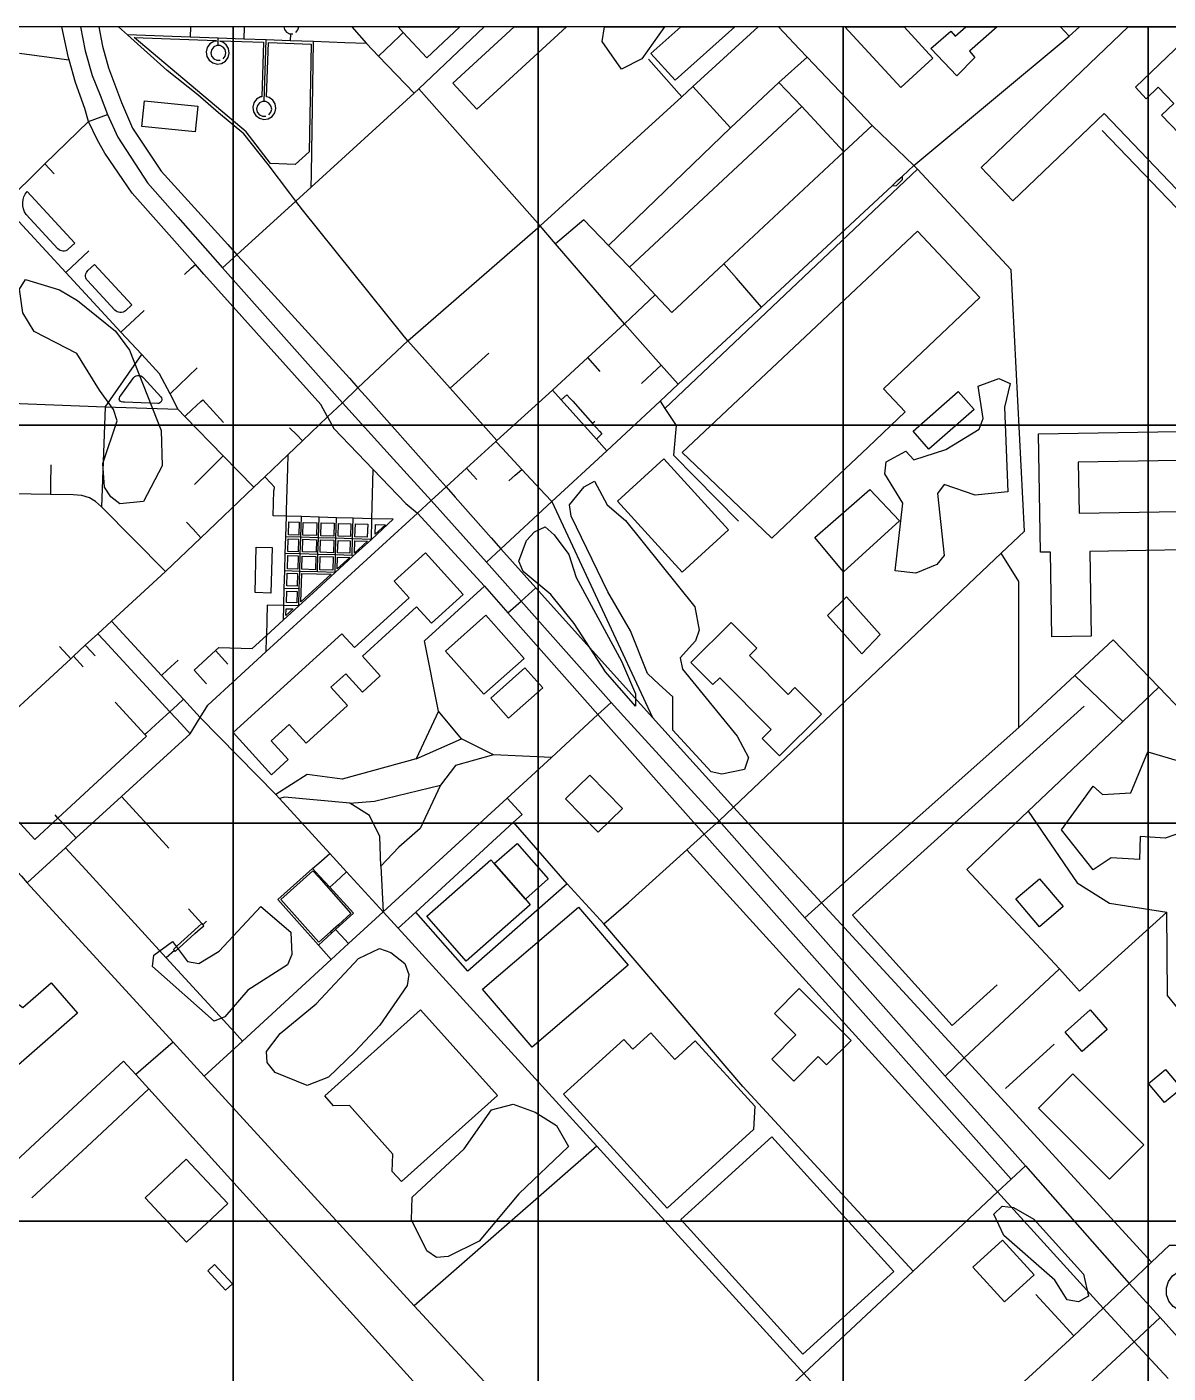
# Model space of a CAD drawing. Header units: metres. Extents: x -907 to 907, y -946 to 946.
# Drawn here: x -605.3 to -266.1, y 546.3 to 946.2 of the extents above; entities that cross this region are included whole.
import ezdxf

# ---------------------------------------------------------------- set-up
doc = ezdxf.new("R2010")
doc.units = ezdxf.units.M
for name, color, linetype in [('GREEN_ATLAS_BUILDING_OSM_HEIGHT', 8, 'Continuous'), ('GREEN_ATLAS_BUILDING_OSM_LEVELS', 9, 'Continuous'), ('GREEN_ATLAS_TERRAIN_COP90', 3, 'Continuous'), ('OSM_BUILDING', 8, 'Continuous'), ('OSM_GREEN_EXISTING', 94, 'Continuous'), ('OSM_ROAD_LOCAL', 9, 'Continuous'), ('SITE_BORDER', 3, 'Continuous')]:
    doc.layers.add(name, color=color, linetype=linetype)

msp = doc.modelspace()

# ---------------------------------------------------------------- linework, layer by layer
at = {"layer": 'GREEN_ATLAS_BUILDING_OSM_HEIGHT', "elevation": 15.528}
msp.add_lwpolyline([(-544.116, 572.794), (-546.18, 570.88), (-551.519, 576.624), (-549.456, 578.539)], close=True, dxfattribs=at)
at = {"layer": 'GREEN_ATLAS_BUILDING_OSM_LEVELS'}
for points, elevation in [([(-486.345, 937.065), (-493.372, 944.546), (-494.94, 946.216), (-476.598, 946.216)], 8.981), ([(-478.636, 929.507), (-460.44, 946.216), (-444.841, 946.216), (-471.495, 921.737)], 8.98), ([(-412.605, 930.408), (-419.776, 938.345), (-410.87, 946.216), (-394.827, 946.216)], 10.419), ([(-335.963, 936.976), (-345.511, 928.182), (-362.139, 946.216), (-344.488, 946.216)], 11.582), ([(-325.047, 939.036), (-323.521, 937.121), (-328.804, 931.688), (-336.607, 939.837), (-330.63, 944.98), (-329.342, 943.488), (-326.161, 946.216), (-316.822, 946.216)], 11.188), ([(-275.772, 928.304), (-272.527, 924.898), (-268.957, 928.315), (-264.337, 923.484), (-267.963, 920.022), (-254.87, 906.308), (-263.567, 898.003), (-285.013, 920.456), (-312.186, 894.519), (-321.658, 904.437), (-277.897, 946.216), (-257.006, 946.216)], 10.413), ([(-570.307, 924.263), (-554.476, 922.705), (-555.233, 915.035), (-571.064, 916.582)], 8.53), ([(-340.584, 885.491), (-321.983, 865.865), (-329.68, 858.574), (-350.688, 838.659), (-344.223, 831.835), (-355.233, 821.404), (-373.996, 803.627), (-383.838, 794.298), (-395.711, 805.664), (-402.432, 812.098), (-410.504, 819.812)], 10.132), ([(-304.589, 825.289), (-239.552, 826.38), (-239.408, 817.798), (-292.766, 816.907), (-292.516, 801.768), (-244.967, 802.558), (-244.779, 791.103), (-289.352, 790.357), (-288.927, 765.188), (-300.588, 764.988), (-301.007, 790.168), (-304.001, 790.112)], 11.165), ([(-491.603, 776.565), (-496.111, 781.53), (-486.801, 789.968), (-475.584, 777.6), (-485.032, 769.028), (-489.433, 773.882), (-505.552, 759.266), (-500.206, 753.377), (-505.496, 748.579), (-510.472, 754.056), (-514.893, 750.048), (-509.922, 744.56), (-522.208, 733.417), (-527.26, 738.994), (-532.662, 734.096), (-527.604, 728.519), (-532.543, 724.044), (-543.948, 736.612), (-511.61, 765.945), (-507.859, 761.815)], 11.393), ([(-537.064, 791.66), (-532.387, 791.526), (-532.781, 778.012), (-537.451, 778.157)], 9.386), ([(-468.882, 771.433), (-457.484, 758.609), (-469.463, 747.967), (-480.861, 760.791)], 12.111), ([(-388.289, 761.603), (-390.484, 759.422), (-379.023, 747.911), (-377.016, 749.915), (-369.12, 741.989), (-381.549, 729.621), (-386.695, 734.787), (-384.013, 737.458), (-399.318, 752.82), (-401.332, 750.817), (-407.897, 757.407), (-395.955, 769.296)], 12.262), ([(-282.969, 699.32), (-288.308, 695.758), (-297.712, 707.703), (-288.308, 720.66), (-285.507, 718.122), (-277.123, 718.634), (-272.039, 730.835), (-263.392, 728.286), (-259.072, 734.13), (-248.143, 723.465), (-250.688, 717.209), (-252.826, 711.966), (-253.739, 709.74), (-266.956, 705.164), (-274.328, 705.665), (-274.578, 698.808)], 11.961), ([(-611.073, 657.152), (-608.547, 656.473), (-606.483, 654.87), (-598.043, 662.195), (-590.209, 653.178), (-616.706, 630.157), (-624.546, 639.174), (-616.593, 646.087), (-617.894, 648.358), (-618.219, 650.952), (-617.531, 653.468), (-615.931, 655.538), (-613.661, 656.83)], 13.057), ([(-367.594, 637.805), (-370.064, 640.276), (-377.31, 633.007), (-383.881, 639.564), (-376.716, 646.744), (-383.087, 653.1), (-375.703, 660.492), (-360.297, 645.119)], 12.165), ([(-496.661, 606.19), (-496.442, 611.278), (-509.366, 625.76), (-514.118, 625.627), (-516.744, 628.621), (-488.258, 654.18), (-465.412, 628.721), (-493.904, 603.162)], 13.934), ([(-262.067, 630.792), (-267.081, 626.617), (-271.827, 632.306), (-266.812, 636.491)], 11.321), ([(-273.259, 614.105), (-283.462, 603.897), (-304.545, 624.97), (-294.335, 635.178)], 11.282)]:
    msp.add_lwpolyline(points, close=True, dxfattribs=dict(at, elevation=elevation))
at = {"layer": 'GREEN_ATLAS_TERRAIN_COP90'}
for points in [[(-634.613, 827.939, 10), (-543.954, 827.939, 7), (-543.954, 946.216, 9), (-634.613, 946.216, 8)], [(-543.954, 827.939, 7), (-453.295, 827.939, 9), (-453.295, 946.216, 9), (-543.954, 946.216, 9)], [(-453.295, 827.939, 9), (-362.636, 827.939, 10), (-362.636, 946.216, 12), (-453.295, 946.216, 9)], [(-362.636, 827.939, 10), (-271.977, 827.939, 11), (-271.977, 946.216, 10), (-362.636, 946.216, 12)], [(-271.977, 827.939, 11), (-181.318, 827.939, 9), (-181.318, 946.216, 12), (-271.977, 946.216, 10)], [(-634.613, 709.662, 10), (-543.954, 709.662, 13), (-543.954, 827.939, 7), (-634.613, 827.939, 10)], [(-543.954, 709.662, 13), (-453.295, 709.662, 15), (-453.295, 827.939, 9), (-543.954, 827.939, 7)], [(-453.295, 709.662, 15), (-362.636, 709.662, 13), (-362.636, 827.939, 10), (-453.295, 827.939, 9)], [(-362.636, 709.662, 13), (-271.977, 709.662, 12), (-271.977, 827.939, 11), (-362.636, 827.939, 10)], [(-271.977, 709.662, 12), (-181.318, 709.662, 11), (-181.318, 827.939, 9), (-271.977, 827.939, 11)], [(-634.613, 591.385, 15), (-543.954, 591.385, 15), (-543.954, 709.662, 13), (-634.613, 709.662, 10)], [(-543.954, 591.385, 15), (-453.295, 591.385, 13), (-453.295, 709.662, 15), (-543.954, 709.662, 13)], [(-453.295, 591.385, 13), (-362.636, 591.385, 11), (-362.636, 709.662, 13), (-453.295, 709.662, 15)], [(-362.636, 591.385, 11), (-271.977, 591.385, 11), (-271.977, 709.662, 12), (-362.636, 709.662, 13)], [(-271.977, 591.385, 11), (-181.318, 591.385, 11), (-181.318, 709.662, 11), (-271.977, 709.662, 12)], [(-634.613, 473.108, 13), (-543.954, 473.108, 19), (-543.954, 591.385, 15), (-634.613, 591.385, 15)], [(-543.954, 473.108, 19), (-453.295, 473.108, 16), (-453.295, 591.385, 13), (-543.954, 591.385, 15)], [(-453.295, 473.108, 16), (-362.636, 473.108, 13), (-362.636, 591.385, 11), (-453.295, 591.385, 13)], [(-362.636, 473.108, 13), (-271.977, 473.108, 11), (-271.977, 591.385, 11), (-362.636, 591.385, 11)], [(-271.977, 473.108, 11), (-181.318, 473.108, 14), (-181.318, 591.385, 11), (-271.977, 591.385, 11)]]:
    msp.add_3dface(points, dxfattribs=at)
at = {"layer": 'OSM_BUILDING'}
for points, elevation in [([(-341.834, 826.091), (-328.448, 837.868), (-323.74, 832.514), (-337.126, 820.736)], 10.341), ([(-415.906, 817.887), (-396.674, 796.769), (-410.46, 784.212), (-429.698, 805.33)], 10.505), ([(-371.033, 794.565), (-354.752, 808.736), (-345.867, 799.485), (-362.517, 784.335)], 10.814), ([(-367.338, 771.377), (-361.617, 776.854), (-351.638, 765.655), (-357.115, 759.934)], 11.509), ([(-437.958, 723.944), (-428.229, 714.048), (-435.419, 706.99), (-445.142, 716.875)], 14.366), ([(-466.362, 697.662), (-459.566, 703.628), (-450.3, 693.075), (-457.096, 687.108)], 14.674), ([(-467.363, 698.797), (-466.362, 697.662), (-457.096, 687.108), (-455.621, 685.428), (-474.678, 668.685), (-486.426, 682.055)], 14.342), ([(-518.532, 693.554), (-508.928, 682.789), (-512.63, 679.483), (-515.043, 677.335), (-518.507, 674.251), (-529.805, 686.93), (-520.232, 695.457)], 13.734), ([(-304.308, 693.142), (-297.261, 684.838), (-304.276, 678.893), (-311.317, 687.197)], 12.085), ([(-296.692, 647.579), (-289.252, 654.158), (-284.131, 648.369), (-291.572, 641.79)], 11.576), ([(-557.89, 609.786), (-545.579, 596.672), (-557.815, 585.184), (-570.126, 598.309)], 14.873), ([(-315.256, 585.73), (-305.89, 575.41), (-314.712, 567.395), (-324.078, 577.726)], 11.119)]:
    msp.add_lwpolyline(points, close=True, dxfattribs=dict(at, elevation=elevation))
at = {"layer": 'OSM_GREEN_EXISTING'}
for points in [[(-422.502, 936.687), (-428.542, 933.67), (-434.244, 941.885), (-433.593, 946.216), (-415.695, 946.216)], [(-520.776, 941.117), (-521.333, 909.146), (-525.472, 905.295), (-532.893, 905.629), (-540.065, 915.013), (-573.352, 943.054), (-548.962, 942.153), (-548.949, 941.963), (-549.687, 941.852), (-550.838, 941.162), (-551.638, 940.082), (-551.969, 938.791), (-551.769, 937.455), (-551.081, 936.308), (-550.006, 935.507), (-548.706, 935.184), (-547.38, 935.373), (-546.223, 936.063), (-545.423, 937.143), (-545.098, 938.446), (-545.292, 939.77), (-545.98, 940.917), (-547.061, 941.718), (-547.799, 941.908), (-547.811, 942.108), (-534.894, 941.64), (-535.426, 925.488), (-535.851, 925.421), (-537.001, 924.731), (-537.801, 923.651), (-538.133, 922.36), (-537.933, 921.024), (-537.245, 919.877), (-536.17, 919.076), (-534.869, 918.753), (-533.544, 918.942), (-532.393, 919.633), (-531.593, 920.712), (-531.262, 922.015), (-531.455, 923.34), (-532.149, 924.486), (-533.225, 925.288), (-534.006, 925.488), (-533.481, 941.585)], [(-591.059, 881.984), (-592.991, 880.192), (-593.304, 879.936), (-593.679, 879.725), (-594.123, 879.613), (-594.604, 879.602), (-595.01, 879.68), (-595.348, 879.814), (-595.711, 880.003), (-596.023, 880.281), (-605.502, 890.511), (-605.977, 891.313), (-606.258, 892.181), (-606.421, 893.094), (-606.44, 894.04), (-606.352, 894.92), (-606.127, 895.755), (-605.758, 896.545), (-605.22, 897.28)], [(-587.726, 872.845), (-587.576, 873.235), (-587.364, 873.591), (-587.114, 873.858), (-585.175, 875.65), (-574.04, 863.695), (-575.978, 861.902), (-576.266, 861.691), (-576.654, 861.513), (-577.116, 861.412), (-577.604, 861.412), (-578.035, 861.457), (-578.417, 861.602), (-578.761, 861.791), (-579.092, 862.08), (-587.283, 870.852), (-587.545, 871.186), (-587.758, 871.62), (-587.839, 872.043), (-587.808, 872.433)], [(-578.967, 855.869), (-574.778, 850.169), (-565.387, 826.358), (-565.049, 815.794), (-570.583, 805.23), (-577.629, 804.562), (-580.311, 806.577), (-582.156, 809.426), (-582.662, 816.473), (-578.467, 829.208), (-579.473, 832.57), (-583.662, 838.269), (-590.459, 849.167), (-603.12, 855.702), (-606.471, 861.234), (-607.478, 868.281), (-605.633, 871.131), (-595.573, 868.114), (-590.209, 864.93)], [(-571.908, 842.644), (-571.408, 842.51), (-570.933, 842.243), (-570.595, 841.92), (-565.443, 836.343), (-565.281, 836.021), (-565.193, 835.642), (-565.193, 835.286), (-565.312, 834.952), (-565.468, 834.707), (-565.706, 834.484), (-566.006, 834.362), (-566.368, 834.317), (-576.285, 834.696), (-576.697, 834.729), (-577.179, 834.829), (-577.566, 835.041), (-577.76, 835.286), (-577.829, 835.62), (-577.766, 835.965), (-577.591, 836.343), (-577.379, 836.677), (-573.784, 841.676), (-573.502, 842.009), (-573.14, 842.332), (-572.765, 842.533), (-572.358, 842.633)], [(-314.674, 833.238), (-313.668, 808.09), (-323.396, 807.077), (-332.618, 810.261), (-334.632, 807.578), (-332.618, 789.144), (-334.8, 786.461), (-341.003, 783.945), (-347.205, 784.613), (-344.86, 804.729), (-350.225, 813.456), (-349.887, 816.974), (-344.023, 820.157), (-341.672, 817.642), (-332.112, 820.658), (-322.221, 826.692), (-321.045, 829.887), (-322.552, 839.438), (-316.35, 841.787), (-312.999, 840.273)], [(-432.737, 804.228), (-427.366, 799.53), (-406.74, 773.882), (-405.402, 767.002), (-406.571, 763.819), (-411.104, 758.787), (-410.429, 755.436), (-394.166, 735.488), (-390.809, 729.109), (-391.984, 725.592), (-398.693, 724.245), (-401.876, 724.924), (-413.28, 737.325), (-413.28, 747.221), (-417.3, 750.883), (-420.826, 754.1), (-425.86, 766.835), (-432.568, 778.413), (-443.466, 800.877), (-443.973, 804.228), (-439.608, 809.593), (-436.595, 811.274)], [(-524.359, 799.051), (-524.471, 795.233), (-527.548, 795.322), (-527.441, 799.14)], [(-519.151, 795.077), (-523.234, 795.2), (-523.121, 799.018), (-519.038, 798.895)], [(-517.825, 798.862), (-513.893, 798.751), (-513.999, 794.932), (-517.938, 795.044)], [(-512.636, 798.706), (-508.991, 798.606), (-509.103, 794.788), (-512.748, 794.888)], [(-507.634, 798.561), (-503.964, 798.461), (-504.07, 794.643), (-507.746, 794.743)], [(-498.674, 798.305), (-501.725, 795.522), (-501.644, 798.395)], [(-444.141, 789.478), (-441.959, 782.598), (-428.542, 757.785), (-424.353, 748.056), (-424.353, 744.371), (-433.237, 754.601), (-442.628, 769.017), (-449.506, 777.567), (-457.721, 784.446), (-459.066, 787.463), (-456.715, 793.663), (-454.37, 796.179), (-451.182, 797.693), (-448.499, 795.344)], [(-524.503, 794.02), (-524.609, 790.302), (-527.691, 790.391), (-527.585, 794.109)], [(-519.182, 793.864), (-519.295, 790.146), (-523.377, 790.268), (-523.271, 793.986)], [(-514.036, 793.719), (-514.143, 790.001), (-518.082, 790.112), (-517.969, 793.83)], [(-509.134, 793.574), (-509.241, 789.856), (-512.892, 789.957), (-512.786, 793.675)], [(-507.784, 793.53), (-504.108, 793.43), (-504.033, 793.419), (-507.89, 789.901)], [(-527.729, 789.155), (-524.647, 789.066), (-524.765, 785.103), (-527.841, 785.192)], [(-519.332, 788.91), (-519.445, 784.958), (-523.527, 785.07), (-523.415, 789.021)], [(-514.293, 784.802), (-518.232, 784.914), (-518.113, 788.877), (-514.18, 788.754)], [(-513.03, 785.214), (-512.93, 788.721), (-509.297, 788.621)], [(-524.909, 780.027), (-527.992, 780.116), (-527.879, 783.956), (-524.797, 783.867)], [(-514.83, 783.578), (-523.809, 775.385), (-523.565, 783.823)], [(-524.953, 778.491), (-525.053, 775.062), (-528.135, 775.162), (-528.035, 778.58)], [(-528.248, 771.333), (-528.185, 773.359), (-526.091, 773.303)], [(-451.951, 749.848), (-462.079, 740.853), (-467.35, 746.776), (-457.221, 755.77)], [(-526.816, 677.301), (-526.478, 670.589), (-527.823, 667.572), (-539.558, 660.036), (-546.436, 652.154), (-549.625, 650.807), (-567.9, 667.071), (-567.569, 670.422), (-562.029, 674.451), (-557.503, 668.585), (-554.151, 667.906), (-548.112, 671.602), (-535.701, 684.849)], [(-469.82, 660.347), (-441.34, 684.737), (-426.56, 667.483), (-455.039, 643.093)], [(-492.941, 667.906), (-491.765, 664.722), (-492.266, 661.371), (-500.319, 649.638), (-507.696, 641.757), (-515.581, 634.209), (-521.952, 631.694), (-531.512, 635.545), (-533.856, 638.573), (-534.025, 641.757), (-529.999, 647.122), (-519.27, 656.006), (-506.69, 669.42), (-500.487, 672.437), (-497.13, 671.268)], [(-445.754, 629.111), (-427.854, 645.408), (-425.184, 642.469), (-419.845, 647.334), (-412.648, 639.43), (-406.609, 644.929), (-388.927, 625.526), (-389.302, 618.669), (-414.955, 595.303)], [(-459.066, 599.5), (-470.801, 585.418), (-480.024, 580.887), (-483.55, 580.553), (-486.401, 582.568), (-490.928, 591.786), (-490.759, 598.498), (-475.328, 612.914), (-467.112, 624.48), (-460.741, 626.161), (-454.201, 623.812), (-447.83, 619.794), (-444.304, 613.582)], [(-347.549, 576.435), (-374.622, 551.878), (-410.929, 591.875), (-383.856, 616.443)], [(-292.703, 567.473), (-296.061, 567.974), (-299.75, 573.841), (-314.843, 587.088), (-317.857, 593.466), (-315.343, 595.815), (-311.992, 595.47), (-305.952, 591.953), (-291.197, 575.689), (-289.684, 569.154)], [(-265.943, 573.507), (-264.749, 575.143), (-263.099, 576.323), (-261.154, 576.913), (-259.06, 576.835), (-257.103, 576.067), (-255.508, 574.698), (-254.452, 572.883), (-254.058, 570.824), (-254.364, 568.742), (-255.339, 566.883), (-256.871, 565.447), (-258.791, 564.601), (-260.885, 564.434), (-262.848, 564.935), (-264.555, 566.037), (-265.818, 567.629), (-266.506, 569.533), (-266.55, 571.57)]]:
    msp.add_lwpolyline(points, close=True, dxfattribs=at)
for points in [[(-291.034, 744.36), (-359.829, 682.311), (-330.255, 649.538), (-316.812, 661.661)], [(-299.919, 643.939), (-314.337, 630.859)]]:
    msp.add_lwpolyline(points, dxfattribs=at)
at = {"layer": 'OSM_ROAD_LOCAL'}
for points in [[(-515.906, 830.399), (-517.925, 834.061), (-552.682, 872.767), (-555.189, 875.617), (-573.953, 896.868), (-582.124, 908.757), (-584.288, 912.597), (-586.976, 918.13), (-588.058, 921.959), (-590.84, 929.685), (-592.703, 936.42), (-592.872, 937.032), (-594.901, 946.216)], [(-589.371, 946.216), (-587.927, 939.136), (-585.826, 931.8), (-583.506, 925.933), (-581.312, 920.211), (-578.229, 913.499), (-569.432, 899.907), (-560.435, 889.654), (-547.142, 874.615), (-511.479, 834.54), (-497.255, 818.844), (-485.082, 805.552), (-468.694, 787.229), (-458.378, 775.641), (-431.562, 745.507), (-427.835, 741.299), (-399.487, 710.319), (-374.003, 681.498), (-346.055, 650.028), (-332.35, 634.521), (-311.535, 611.333), (-308.416, 607.86), (-277.648, 572.917), (-268.388, 562.731)], [(-583.897, 946.216), (-582.775, 940.46), (-581.03, 934.026), (-577.135, 923.774), (-573.827, 916.093), (-565.387, 903.324), (-545.511, 881.561), (-542.816, 878.533), (-539.833, 875.283), (-509.416, 841.887), (-506.852, 838.982), (-504.614, 836.466), (-483.275, 812.51), (-480.668, 809.582), (-477.967, 806.521), (-467.3, 794.454), (-464.386, 791.148), (-453.958, 779.559), (-419.307, 741.032)], [(-580.067, 769.696), (-564.061, 784.413), (-553.551, 794.432), (-537.77, 809.471), (-534.563, 812.532), (-527.66, 819.111), (-523.346, 823.241), (-515.906, 830.399), (-511.479, 834.54), (-506.852, 838.982), (-491.984, 852.908), (-452.713, 887.105), (-410.623, 925.477), (-407.296, 928.505), (-387.868, 946.216)], [(-491.984, 852.908), (-493.404, 854.667), (-523.346, 891.836), (-525.334, 894.452), (-527.147, 896.834), (-533.581, 905.317), (-540.734, 914.467), (-548.28, 920.679), (-554.483, 926.045), (-563.542, 933.247), (-575.359, 943.889), (-578.04, 946.216)], [(-556.611, 946.216), (-556.721, 943.21)], [(-469.315, 946.216), (-488.739, 927.859), (-490.177, 926.501), (-520.776, 898.627), (-525.334, 894.452), (-542.816, 878.533), (-547.142, 874.615)], [(-540.644, 946.216), (-540.778, 942.62)], [(-528.892, 946.216), (-528.723, 945.414), (-528.104, 944.635), (-527.21, 944.19), (-526.929, 944.19), (-526.216, 944.179)], [(-526.929, 944.19), (-527.004, 942.119)], [(-525.309, 944.602), (-524.678, 945.37), (-524.478, 946.216)], [(-508.636, 946.216), (-504.308, 941.284), (-500.719, 937.533), (-490.177, 926.501)], [(-494.491, 943.477), (-493.372, 944.546)], [(-468.694, 787.229), (-464.386, 791.148), (-449.256, 805.185), (-432.862, 820.269), (-417.025, 835.052), (-411.642, 840.073), (-386.945, 862.971), (-348.112, 898.994), (-346.442, 900.541), (-345.023, 901.855), (-341.584, 905.039), (-295.473, 943.477), (-292.424, 946.216)], [(-341.584, 905.039), (-354.014, 916.928), (-373.315, 937.21), (-375.616, 939.626), (-381.892, 946.216)], [(-295.473, 943.477), (-298.057, 946.216)], [(-234.556, 946.216), (-238.12, 932.412), (-250.194, 921.848), (-249.606, 906.508), (-263.693, 892.593), (-285.663, 915.48)], [(-504.308, 941.284), (-510.741, 941.518), (-520.026, 941.852), (-527.004, 942.119), (-534.113, 942.375), (-540.778, 942.62), (-548.38, 942.898), (-556.721, 943.21), (-575.359, 943.889)], [(-546.942, 936.742), (-546.311, 937.51), (-546.08, 938.49), (-546.292, 939.459), (-546.905, 940.249), (-547.799, 940.694), (-548.374, 940.694), (-548.799, 940.705), (-549.7, 940.282), (-550.331, 939.503), (-550.569, 938.535), (-550.356, 937.555), (-549.737, 936.776), (-548.843, 936.331), (-547.849, 936.319)], [(-548.374, 940.694), (-548.38, 942.898)], [(-534.713, 924.03), (-534.113, 942.375)], [(-520.776, 898.627), (-520.708, 902.567), (-520.026, 941.852)], [(-500.719, 937.533), (-496.617, 941.451)], [(-496.617, 941.451), (-494.491, 943.477)], [(-607.44, 938.401), (-593.504, 936.497), (-592.703, 936.42)], [(-410.623, 925.477), (-420.458, 936.653)], [(-381.756, 929.74), (-373.315, 937.21)], [(-362.392, 909.113), (-398.074, 875.851), (-413.599, 861.368), (-418.519, 866.644), (-426.116, 874.793), (-432.337, 881.283), (-396.111, 916.204), (-381.756, 929.74), (-374.909, 922.538), (-362.392, 909.113)], [(-396.111, 916.204), (-407.296, 928.505)], [(-533.356, 920.078), (-532.725, 920.857), (-532.493, 921.826), (-532.706, 922.794), (-533.319, 923.584), (-534.219, 924.03), (-534.713, 924.03), (-535.213, 924.041), (-536.12, 923.618), (-536.751, 922.839), (-536.982, 921.87), (-536.77, 920.89), (-536.157, 920.111), (-535.263, 919.666), (-534.263, 919.655)], [(-427.604, 858.006), (-448.143, 881.817), (-452.713, 887.105), (-488.739, 927.859)], [(-537.77, 809.471), (-546.924, 818.822), (-558.322, 830.477), (-560.329, 832.525), (-562.698, 837.156), (-565.849, 843.156), (-571.101, 848.845), (-577.316, 855.557), (-593.691, 873.268), (-605.377, 885.903), (-612.261, 893.35), (-599.881, 905.551), (-586.976, 918.13), (-581.312, 920.211)], [(-426.116, 874.793), (-374.909, 922.538)], [(-354.014, 916.928), (-362.392, 909.113)], [(-597.136, 902.601), (-598.524, 904.092), (-599.881, 905.551)], [(-426.391, 686.04), (-409.085, 701.68), (-403.908, 706.356), (-399.487, 710.319), (-395.248, 714.437), (-315.693, 789.834), (-308.759, 796.402), (-312.655, 874.058), (-340.54, 903.914), (-341.584, 905.039)], [(-415.599, 832.892), (-340.54, 903.914)], [(-348.112, 898.994), (-346.736, 899.128), (-344.948, 900.864), (-345.023, 901.855)], [(-560.329, 832.525), (-581.962, 833.282), (-660.829, 836.321), (-661.285, 824.621), (-675.484, 824.933), (-679.023, 825.011), (-687.145, 834.006), (-694.992, 842.689), (-692.941, 893.506)], [(-432.337, 881.283), (-439.733, 888.853), (-448.143, 881.817)], [(-586.807, 879.647), (-593.691, 873.268)], [(-558.428, 872.611), (-556.39, 874.504), (-555.189, 875.617)], [(-386.945, 862.971), (-394.341, 871.531), (-398.074, 875.851)], [(-427.604, 858.006), (-423.834, 861.591), (-418.519, 866.644)], [(-570.414, 861.958), (-577.316, 855.557)], [(-411.642, 840.073), (-416.687, 845.739), (-427.604, 858.006), (-438.564, 847.965), (-449.024, 838.336), (-465.543, 823.386), (-465.868, 823.085), (-474.584, 815.126), (-480.668, 809.582), (-485.082, 805.552)], [(-465.543, 823.386), (-479.423, 838.881), (-491.984, 852.908)], [(-581.962, 833.282), (-571.101, 848.845)], [(-467.963, 849.323), (-477.46, 840.674), (-479.423, 838.881)], [(-434.9, 843.88), (-438.564, 847.965)], [(-554.608, 844.893), (-562.698, 837.156)], [(-422.608, 840.262), (-417.888, 844.626), (-416.687, 845.739)], [(-449.024, 838.336), (-446.43, 835.442), (-435.951, 823.72), (-432.862, 820.269)], [(-446.43, 835.442), (-444.754, 836.933), (-443.835, 835.898)], [(-581.962, 833.282), (-583.112, 803.66)], [(-558.322, 830.477), (-556.096, 832.536)], [(-556.096, 832.536), (-553.557, 834.896)], [(-553.557, 834.896), (-553.013, 835.397), (-546.83, 828.729)], [(-443.835, 835.898), (-443.028, 834.996)], [(-443.028, 834.996), (-437.108, 828.384), (-435.957, 827.093)], [(-417.025, 835.052), (-415.599, 832.892), (-412.229, 827.794), (-413.061, 818.944), (-393.785, 799.363)], [(-515.906, 830.399), (-514.005, 826.881), (-502.301, 814.681), (-492.628, 804.595), (-489.165, 801.745), (-469.263, 780.049), (-462.292, 772.168), (-435.532, 741.889), (-403.908, 706.356), (-312.68, 603.864)], [(-436.482, 828.941), (-437.108, 828.384)], [(-527.185, 827.104), (-525.015, 825.033), (-523.346, 823.241)], [(-435.063, 826.091), (-435.957, 827.093)], [(-435.063, 826.091), (-434.338, 825.289), (-435.951, 823.72)], [(-449.256, 805.185), (-451.225, 807.3), (-458.128, 814.747), (-463.936, 821.004), (-465.868, 823.085)], [(-598.155, 816.072), (-598.205, 810.272), (-598.23, 807.311)], [(-555.439, 810.306), (-548.137, 817.608), (-546.924, 818.822)], [(-527.66, 819.111), (-527.81, 815.126)], [(-564.061, 784.413), (-583.112, 803.66), (-584.863, 805.196), (-586.632, 806.343), (-588.883, 807), (-591.509, 807.189), (-598.23, 807.311), (-638.37, 808.013), (-655.402, 808.324), (-673.59, 811.619), (-675.984, 812.209)], [(-531.78, 809.593), (-532.668, 810.528), (-534.563, 812.532)], [(-527.81, 815.126), (-528.173, 802.625)], [(-502.87, 793.942), (-502.701, 800.098), (-502.401, 811.074), (-502.301, 814.681)], [(-472.59, 812.977), (-474.584, 815.126)], [(-472.59, 812.977), (-471.495, 811.797)], [(-461.967, 811.308), (-460.079, 813), (-458.128, 814.747)], [(-714.274, 811.352), (-682.825, 776.932), (-681.955, 775.986), (-673.509, 766.735), (-647.461, 738.237), (-638.758, 728.709), (-632.318, 721.662), (-612.967, 700.522), (-606.877, 693.866), (-605.133, 691.962), (-561.773, 644.596), (-552.551, 634.488), (-490.159, 566.227), (-465.706, 539.755), (-426.666, 497.164), (-386.92, 454.05)], [(-532.031, 800.955), (-531.812, 808.48)], [(-531.78, 809.593), (-531.812, 808.48)], [(-605.133, 691.962), (-593.779, 702.359), (-590.609, 705.265), (-577.147, 717.588), (-556.777, 736.234), (-553.751, 741.076), (-551.488, 744.694), (-534.219, 760.501), (-489.165, 801.745), (-485.082, 805.552)], [(-449.256, 805.185), (-419.307, 741.032), (-395.248, 714.437), (-369.038, 685.928), (-326.704, 639.887), (-270.952, 579.251)], [(-538.277, 761.559), (-534.075, 765.399), (-529.104, 769.941), (-524.453, 774.183), (-519.038, 779.069), (-513.649, 784.123), (-508.347, 788.955), (-502.87, 793.942), (-496.392, 799.92)], [(-496.392, 799.92), (-502.701, 800.098), (-508.265, 800.265), (-513.242, 800.409), (-518.413, 800.554), (-523.684, 800.71), (-528.223, 800.844), (-532.031, 800.955)], [(-528.173, 802.625), (-528.223, 800.844), (-528.398, 794.721), (-528.542, 789.79), (-528.692, 784.602), (-528.848, 779.359), (-528.992, 774.316), (-529.104, 769.941)], [(-524.453, 774.183), (-524.309, 779.225), (-524.159, 784.457), (-524.003, 789.656), (-523.865, 794.587), (-523.684, 800.71)], [(-518.888, 784.29), (-518.738, 789.511), (-518.594, 794.432), (-518.413, 800.554)], [(-513.649, 784.123), (-513.517, 789.355), (-513.392, 794.287), (-513.242, 800.409)], [(-508.584, 789.211), (-508.447, 794.142), (-508.265, 800.265)], [(-557.828, 799.096), (-555.871, 796.97), (-553.551, 794.432)], [(-502.87, 793.942), (-508.447, 794.142), (-513.392, 794.287), (-518.594, 794.432), (-523.865, 794.587), (-528.398, 794.721)], [(-508.584, 789.211), (-513.517, 789.355), (-518.738, 789.511), (-524.003, 789.656), (-528.542, 789.79)], [(-508.584, 789.211), (-508.347, 788.955)], [(-374.003, 681.498), (-369.038, 685.928), (-310.448, 738.093), (-310.448, 781.485), (-315.693, 789.834)], [(-513.649, 784.123), (-518.888, 784.29), (-524.159, 784.457), (-528.692, 784.602)], [(-466.612, 729.955), (-476.091, 734.731), (-482.962, 742.946), (-487.082, 763.852), (-469.263, 780.049)], [(-524.309, 779.225), (-528.848, 779.359)], [(-461.523, 772.847), (-458.378, 775.641), (-455.039, 778.602)], [(-455.039, 778.602), (-453.958, 779.559)], [(-533.812, 774.461), (-534.075, 765.399), (-534.094, 764.732), (-534.219, 760.501)], [(-524.453, 774.183), (-528.992, 774.316), (-533.812, 774.461)], [(-462.292, 772.168), (-461.523, 772.847)], [(-580.067, 769.696), (-584.188, 765.911), (-587.895, 762.505), (-591.428, 759.255), (-592.234, 758.509), (-621.377, 731.725), (-624.834, 728.542), (-632.318, 721.662)], [(-553.751, 741.076), (-558.734, 746.497), (-565.212, 753.544), (-580.067, 769.696)], [(-556.777, 736.234), (-559.347, 739.017), (-562.805, 742.757), (-570.901, 751.518), (-582.437, 764.008), (-584.188, 765.911)], [(-219.557, 698.775), (-268.763, 750.015), (-282.362, 764.164), (-293.785, 753.566), (-310.448, 738.093)], [(-595.586, 762.16), (-594.56, 761.047), (-594.273, 760.735), (-592.234, 758.509)], [(-585.013, 759.388), (-586.138, 760.602), (-587.895, 762.505)], [(-555.583, 755.114), (-549.243, 760.947), (-548.255, 761.848)], [(-545.511, 756.883), (-549.243, 760.947)], [(-548.255, 761.848), (-538.277, 761.559)], [(-588.545, 756.127), (-591.428, 759.255)], [(-565.212, 753.544), (-563.542, 755.08), (-560.291, 758.075)], [(-551.85, 751.061), (-555.583, 755.114)], [(-279.48, 739.863), (-293.785, 753.566)], [(-266.387, 683.246), (-292.335, 659.713), (-298.374, 666.414), (-325.878, 695.925), (-307.672, 713.168), (-279.48, 739.863), (-268.763, 750.015)], [(-579.067, 745.629), (-570.17, 735.989), (-569.676, 735.454)], [(-558.734, 746.497), (-560.535, 744.839), (-562.805, 742.757), (-565.887, 739.918)], [(-552.551, 634.488), (-541.184, 644.918), (-514.818, 669.119), (-509.653, 673.861), (-499.35, 683.312), (-462.536, 717.109), (-449.368, 729.198), (-435.532, 741.889), (-431.562, 745.507)], [(-565.887, 739.918), (-567.181, 738.727)], [(-302.395, 466.685), (-324.196, 491.041), (-334.275, 501.706), (-343.329, 512.081), (-374.353, 546.133), (-424.784, 601.481), (-435.857, 613.638), (-494.898, 678.426), (-499.35, 683.312), (-510.222, 695.19), (-515.256, 700.678), (-530.186, 716.987), (-531.312, 718.211), (-553.751, 741.076)], [(-482.962, 742.946), (-489.583, 728.775), (-511.554, 722.742), (-521.952, 724.078), (-531.312, 718.211)], [(-569.713, 736.401), (-570.17, 735.989)], [(-568.25, 737.748), (-569.713, 736.401)], [(-567.181, 738.727), (-568.25, 737.748)], [(-602.926, 704.797), (-596.03, 711.153), (-569.676, 735.454)], [(-489.583, 728.775), (-476.091, 734.731)], [(-449.368, 729.198), (-466.612, 729.955), (-477.848, 726.76), (-482.287, 720.983), (-488.408, 708.07), (-494.704, 702.526), (-500.062, 696.827), (-499.35, 683.312)], [(-619.269, 722.508), (-602.926, 704.797)], [(-509.291, 715.606), (-501.913, 716.196), (-482.287, 720.983)], [(-577.147, 717.588), (-564.993, 704.307)], [(-500.062, 696.827), (-500.4, 705.721), (-503.42, 711.922), (-509.291, 715.606), (-528.704, 717.376), (-530.186, 716.987)], [(-494.898, 678.426), (-489.652, 683.246), (-460.573, 709.907), (-458.084, 712.267), (-462.536, 717.109)], [(-595.179, 710.241), (-596.03, 711.153), (-596.899, 712.111)], [(-307.672, 713.168), (-293.122, 691.884), (-283.487, 685.906), (-266.387, 683.246)], [(-593.103, 707.981), (-595.179, 710.241)], [(-590.609, 705.265), (-593.103, 707.981)], [(-428.523, 673.55), (-433.794, 679.706), (-444.623, 691.628), (-460.573, 709.907)], [(-564.993, 704.307), (-563.874, 703.083)], [(-593.779, 702.359), (-587.776, 695.802), (-563.849, 669.665), (-543.547, 647.501), (-541.184, 644.918)], [(-563.874, 703.083), (-563.073, 702.214)], [(-530.693, 686.919), (-520.339, 696.148), (-518.532, 697.751), (-515.256, 700.678)], [(-285.363, 565.592), (-316.719, 600.079), (-409.085, 701.68)], [(-508.197, 682.889), (-515.243, 690.593), (-518.225, 693.843), (-520.339, 696.148)], [(-518.532, 693.554), (-518.225, 693.843)], [(-515.243, 690.593), (-513.467, 692.218), (-510.222, 695.19)], [(-444.623, 691.628), (-474.184, 665.668), (-489.652, 683.246)], [(-557.259, 684.225), (-553.245, 679.795), (-552.97, 679.483), (-552.695, 679.182)], [(-514.818, 669.119), (-517.119, 671.691), (-518.607, 673.36), (-530.693, 686.919)], [(-433.794, 679.706), (-426.391, 686.04)], [(-551.863, 680.485), (-552.97, 679.483)], [(-518.607, 673.36), (-514.687, 676.945), (-513.486, 678.047), (-512.304, 679.127), (-508.197, 682.889)], [(-233.663, 596.272), (-256.534, 622.821), (-250.25, 632.918), (-253.989, 643.404), (-266.193, 658.399), (-266.387, 683.246)], [(-561.154, 671.546), (-555.308, 676.823)], [(-560.573, 673.182), (-554.32, 678.815)], [(-555.308, 676.823), (-553.77, 678.203)], [(-554.32, 678.815), (-553.245, 679.795)], [(-553.77, 678.203), (-552.695, 679.182)], [(-515.043, 677.335), (-514.687, 676.945)], [(-513.486, 678.047), (-511.973, 676.399), (-509.653, 673.861)], [(-512.63, 679.483), (-512.304, 679.127)], [(-561.154, 671.546), (-561.429, 671.847), (-561.704, 672.158), (-560.573, 673.182)], [(-392.416, 631.404), (-428.523, 673.55)], [(-561.429, 671.847), (-563.849, 669.665)], [(-332.35, 634.521), (-326.704, 639.887), (-298.374, 666.414)], [(-561.773, 644.596), (-572.908, 635), (-569.007, 630.692), (-477.36, 529.435), (-465.706, 539.755)], [(-572.908, 635), (-576.56, 638.929), (-585.963, 630.191)], [(-585.963, 630.191), (-611.41, 606.558)], [(-569.007, 630.692), (-586.001, 614.907)], [(-341.841, 576.568), (-392.416, 631.404)], [(-603.807, 598.365), (-586.001, 614.907)], [(-435.857, 613.638), (-490.159, 566.227)], [(-426.666, 497.164), (-421.32, 502.173), (-374.353, 546.133), (-341.841, 576.568), (-316.719, 600.079), (-312.68, 603.864), (-308.416, 607.86)], [(-277.648, 572.917), (-270.952, 579.251), (-265.65, 584.249), (-257.115, 584.294), (-249.218, 579.407), (-245.029, 570.935), (-245.705, 564.156), (-249.362, 559.024), (-258.084, 551.265)], [(-421.32, 502.173), (-390.609, 468.711), (-343.329, 512.081), (-294.023, 557.31), (-285.363, 565.592), (-277.648, 572.917)], [(-294.023, 557.31), (-305.333, 569.644)], [(-266.062, 544.653), (-276.128, 555.573), (-285.363, 565.592)], [(-386.92, 454.05), (-334.275, 501.706), (-276.128, 555.573), (-268.388, 562.731)], [(-268.388, 562.731), (-258.084, 551.265)]]:
    msp.add_lwpolyline(points, dxfattribs=at)
at = {"layer": 'SITE_BORDER'}
msp.add_lwpolyline([(-906.59, -946.216), (906.59, -946.216), (906.59, 946.216), (-906.59, 946.216)], close=True, dxfattribs=at)

doc.saveas('drawing.dxf')
